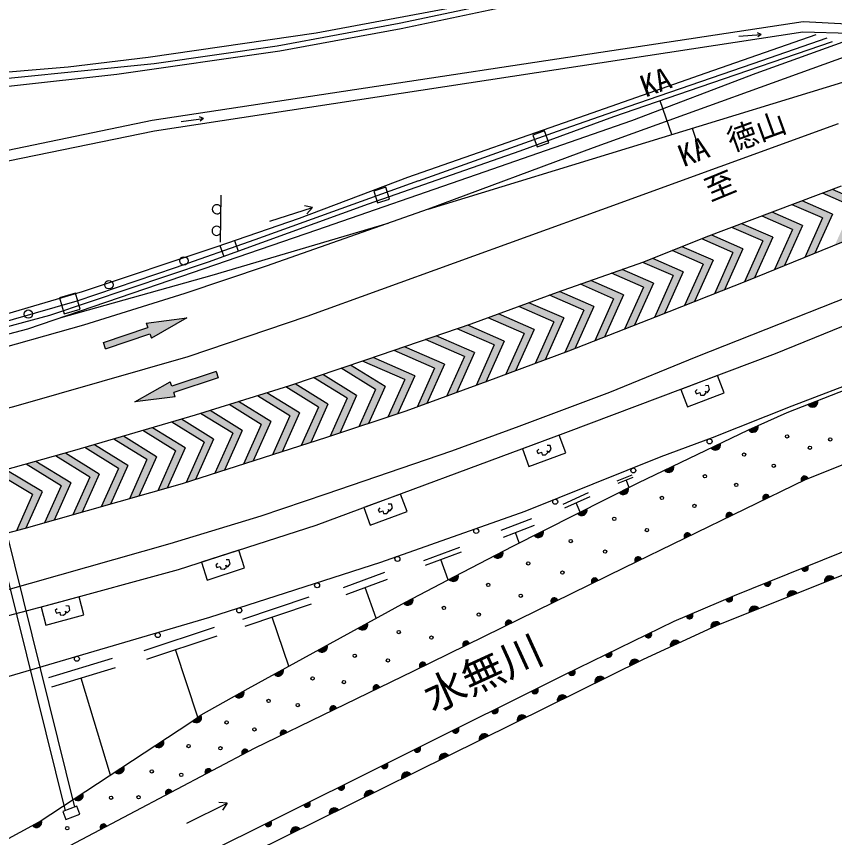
# Model space of a CAD drawing. Units: millimetres at full size, sheet at 1:1000; details may follow other scales. Extents: x -26383562 to 680000, y -222580654 to 380000.
# Drawn here: x 387314 to 436394, y 247489 to 296742 of the extents above; entities that cross this region are included whole.
import ezdxf
from ezdxf.enums import TextEntityAlignment as Align

# ---------------------------------------------------------------- set-up
doc = ezdxf.new("R2010")
doc.units = ezdxf.units.MM
doc.header["$LTSCALE"] = 1000
doc.layers.add('M-BGD', color=7, linetype='Continuous', lineweight=25)
doc.layers.add('M-STR-STRC', color=7, linetype='Continuous', lineweight=25)
doc.layers.add('M-BMK-HTXT', color=7, linetype='Continuous')
doc.styles.add('ＭＳ ゴシック', font='')
doc.styles.get('ＭＳ ゴシック').set_extended_font_data('MS Gothic')

msp = doc.modelspace()

# ---------------------------------------------------------------- hatches: boundary and pattern name
at = {"layer": 'M-BGD'}
for points in [[(435381, 273690), (434798, 273462, 0.84072)], [(431804, 272196), (431232, 271941, 0.84072)], [(429542, 271132), (428977, 270861, 0.84072)], [(426742, 269791), (426177, 269520, 0.84072)], [(434422, 268861), (434790, 269023, 0.4608), (434512, 269157, 0.4608)], [(424024, 268473), (423465, 268191, 0.84072)], [(432124, 267745), (432486, 267921, 0.4608), (432202, 268044, 0.4608)], [(421531, 267213), (420973, 266931, 0.84072)], [(429917, 266673), (430278, 266848, 0.4608), (429995, 266972, 0.4608)], [(418927, 265896), (418368, 265614, 0.84072)], [(427402, 265451), (427763, 265627, 0.4608), (427480, 265750, 0.4608)], [(416497, 264659), (415942, 264371, 0.84072)], [(424445, 264015), (424807, 264190, 0.4608), (424523, 264314, 0.4608)], [(434792, 263774), (434419, 263623, 0.4608), (434694, 263480, 0.4608)], [(413819, 263268), (413264, 262978, 0.84072)], [(421841, 262741), (422201, 262918, 0.4608), (421917, 263040, 0.4608)], [(435795, 262807), (436375, 263041, 0.84072)], [(432541, 262866), (432168, 262715, 0.4608), (432443, 262572, 0.4608)], [(433561, 261909), (434142, 262143, 0.84072)], [(411092, 261843), (410539, 261551, 0.84072)], [(419412, 261550), (419773, 261727, 0.4608), (419489, 261850, 0.4608)], [(430247, 261938), (429878, 261780, 0.4608), (430154, 261643, 0.4608)], [(431275, 260991), (431856, 261224, 0.84072)], [(427869, 260924), (427499, 260766, 0.4608), (427776, 260629, 0.4608)], [(408370, 260361), (407821, 260060, 0.84072)], [(416678, 260210), (417039, 260387, 0.4608), (416755, 260509, 0.4608)], [(428969, 260045), (429543, 260294, 0.84072)], [(425391, 259783), (425030, 259607, 0.4608), (425313, 259484, 0.4608)], [(414123, 258957), (414483, 259134, 0.4608), (414200, 259256, 0.4608)], [(426551, 258932), (427120, 259194, 0.84072)], [(405951, 259034), (405402, 258733, 0.84072)], [(423011, 258621), (422650, 258445, 0.4608), (422934, 258322, 0.4608)], [(424109, 257781), (424670, 258059, 0.84072)], [(411528, 257685), (411888, 257861, 0.4608), (411604, 257984, 0.4608)], [(403325, 257594), (402776, 257293, 0.84072)], [(420796, 257539), (420435, 257363, 0.4608), (420718, 257240, 0.4608)], [(422022, 256749), (422583, 257026, 0.84072)], [(408746, 256328), (409107, 256504, 0.4608), (408823, 256627, 0.4608)], [(400958, 256291), (400413, 255983, 0.84072)], [(418577, 256439), (418217, 256260, 0.4608), (418502, 256139, 0.4608)], [(419773, 255635), (420334, 255913, 0.84072)], [(406154, 255065), (406515, 255241, 0.4608), (406232, 255364, 0.4608)], [(416178, 255244), (415819, 255064, 0.4608), (416103, 254944, 0.4608)], [(398397, 254830), (397881, 254477, 0.84072)], [(417359, 254441), (417920, 254719, 0.84072)], [(403173, 253612), (403534, 253788, 0.4608), (403251, 253911, 0.4608)], [(413826, 254071), (413467, 253892, 0.4608), (413751, 253771, 0.4608)], [(415078, 253312), (415639, 253590, 0.84072)], [(396140, 253327), (395617, 252984, 0.84072)], [(400873, 252462), (401228, 252649, 0.4608), (400941, 252763, 0.4608)], [(411525, 252924), (411166, 252745, 0.4608), (411450, 252624, 0.4608)], [(412678, 252125), (413239, 252402, 0.84072)], [(393758, 251763), (393235, 251419, 0.84072)], [(409560, 251945), (409201, 251766, 0.4608), (409486, 251645, 0.4608)], [(398662, 251295), (399017, 251483, 0.4608), (398730, 251597, 0.4608)], [(410423, 251009), (410984, 251287, 0.84072)], [(396296, 250047), (396651, 250235, 0.4608), (396364, 250349, 0.4608)], [(406963, 250650), (406603, 250471, 0.4608), (406888, 250350, 0.4608)], [(408196, 249907), (408757, 250185, 0.84072)], [(391300, 250147), (390777, 249804, 0.84072)], [(404905, 249624), (404545, 249445, 0.4608), (404830, 249324, 0.4608)], [(406086, 248863), (406647, 249141, 0.84072)], [(388815, 248519), (388272, 248207, 0.84072)], [(392379, 247981), (392734, 248168, 0.4608), (392447, 248282, 0.4608)], [(402585, 248468), (402226, 248289, 0.4608), (402511, 248168, 0.4608)], [(403774, 247719), (404335, 247997, 0.84072)]]:
    msp.add_hatch(color=256, dxfattribs=at).paths.add_polyline_path(points)
at = {"layer": 'M-STR-STRC'}
for points in [[(438053, 285583), (436267, 286361), (435664, 286133), (437456, 285352), (436414, 283026), (437017, 283271)], [(436263, 284890), (434456, 285678), (433852, 285450), (435666, 284659), (434605, 282290), (435208, 282535)], [(434473, 284198), (432645, 284994), (432041, 284766), (433877, 283967), (432796, 281555), (433399, 281800)], [(432684, 283505), (430834, 284311), (430230, 284083), (432087, 283274), (430988, 280821), (431108, 280869), (431590, 281065)], [(430894, 282812), (429023, 283627), (428673, 283495), (428425, 283397), (430297, 282581), (429190, 280111), (429790, 280348)], [(429104, 282119), (427248, 282928), (426660, 282693), (428507, 281888), (427393, 279400), (427992, 279637)], [(427314, 281426), (425483, 282224), (424926, 282002), (424893, 281991), (426718, 281195), (425595, 278690), (425695, 278730), (426194, 278927)], [(425525, 280734), (423645, 281553), (423021, 281334), (424928, 280503), (423799, 277984), (424398, 278219)], [(423735, 280041), (421773, 280896), (421149, 280677), (423138, 279810), (422004, 277278), (422602, 277513)], [(421945, 279348), (419901, 280239), (419752, 280187), (419286, 280016), (421349, 279117), (420210, 276577), (420436, 276661), (420806, 276807)], [(420155, 278655), (418062, 279567), (417450, 279343), (419559, 278424), (418435, 275916), (419027, 276136)], [(418366, 277963), (416226, 278895), (415614, 278671), (417769, 277732), (416659, 275254), (417251, 275475)], [(395193, 278090), (392530, 277189), (392658, 276812), (395321, 277713), (395409, 277452), (397528, 278670), (395105, 278350)], [(416576, 277270), (414384, 278225), (413753, 278009), (415979, 277039), (414886, 274598), (415476, 274814)], [(414786, 276577), (412492, 277576), (411862, 277360), (414190, 276346), (413116, 273950), (413706, 274166)], [(412996, 275884), (410601, 276928), (409970, 276712), (412400, 275653), (411346, 273302), (411936, 273518)], [(409434, 274538), (407359, 275824), (406804, 275639), (408863, 274363), (407863, 272130), (408441, 272321)], [(411207, 275191), (408709, 276280), (408314, 276145), (408076, 276065), (410610, 274960), (409598, 272702), (410176, 272892)], [(396755, 274191), (399426, 275068), (399302, 275446), (396631, 274569), (396545, 274830), (394416, 273631), (396841, 273930)], [(405695, 275267), (405141, 275082), (407148, 273837), (406127, 271559), (406706, 271750), (407720, 274012)], [(404032, 274710), (403626, 274574), (403474, 274527), (405433, 273312), (404399, 271003), (404975, 271188), (406005, 273487)], [(404290, 272961), (402338, 274172), (401770, 273994), (403719, 272786), (402671, 270448), (403247, 270633)], [(402576, 272436), (400635, 273639), (400067, 273462), (402004, 272261), (400943, 269894), (401519, 270079)], [(398932, 273107), (398364, 272929), (400289, 271736), (399216, 269340), (399792, 269525), (400861, 271911)], [(399146, 271385), (397211, 272585), (396632, 272414), (398574, 271210), (397488, 268786), (398064, 268970)], [(395473, 272074), (394893, 271904), (396860, 270685), (395788, 268293), (396353, 268454), (397431, 270860)], [(393734, 271564), (393154, 271393), (395145, 270159), (394093, 267811), (394658, 267972), (395717, 270334)], [(394002, 269809), (391995, 271053), (391416, 270883), (393430, 269634), (392397, 267328), (392962, 267489)], [(392287, 269284), (390248, 270548), (389658, 270384), (391716, 269109), (390701, 266845), (391267, 267006)], [(390572, 268758), (388480, 270055), (387891, 269891), (390001, 268583), (389006, 266363), (389571, 266524)], [(388860, 268238), (386676, 269552), (386079, 269386), (388286, 268058), (387315, 265892), (387765, 266010), (387875, 266041)]]:
    msp.add_hatch(color=256, dxfattribs=at).paths.add_polyline_path(points)

# ---------------------------------------------------------------- linework, layer by layer
at = {"layer": 'M-BGD'}
for p, q in [((375131, 309967), (390228, 249101)), ((375713, 310111), (390793, 249315)), ((431997, 295651), (431770, 295761)), ((426628, 289664), (425936, 291684)), ((398530, 290620), (398296, 290716)), ((427856, 290040), (428254, 288834)), ((399568, 286026), (399541, 283201)), ((405080, 285286), (404586, 285391)), ((400389, 283295), (400621, 282653)), ((399519, 282994), (399756, 282339)), ((423357, 268888), (424261, 269254)), ((423414, 268748), (424318, 269114)), ((424067, 268495), (423887, 268940)), ((420114, 267497), (421632, 268178)), ((420221, 267259), (421739, 267940)), ((421138, 267014), (420893, 267561)), ((416384, 265918), (418235, 266633)), ((416541, 265513), (418391, 266228)), ((417483, 265166), (417244, 265785)), ((411749, 264108), (413907, 264900)), ((411851, 263831), (414009, 264623)), ((413218, 262954), (412771, 264169)), ((406936, 262496), (409417, 263407)), ((407091, 262073), (409573, 262984)), ((408904, 260654), (408229, 262491)), ((400901, 260591), (404877, 261938)), ((401044, 260170), (405020, 261517)), ((403648, 257771), (402651, 260714)), ((394969, 258704), (399193, 260103)), ((395139, 258191), (399363, 259590)), ((398202, 254705), (396858, 258761)), ((389265, 257087), (393085, 258246)), ((389436, 256525), (393256, 257684)), ((392955, 251235), (391188, 257056)), ((399953, 249560), (399449, 249592))]:
    msp.add_line(p, q, dxfattribs=at)
for points in [[(363482, 233533), (386603, 244934), (401596, 252843), (411147, 257498), (423793, 263698), (434655, 268975), (445003, 273110), (456829, 277898), (472653, 283897), (488531, 289553), (504584, 295549), (523273, 302401), (535735, 304871), (544736, 306356), (557794, 307794), (563018, 308257)], [(563768, 304005), (539497, 300957), (532243, 299681), (523711, 297632), (513306, 293820), (497949, 288158), (483337, 282739), (466036, 276363), (450533, 270123), (430366, 261988), (426746, 260445), (420188, 257242), (401506, 247930), (385135, 239853), (365216, 230130)], [(365830, 228926), (395679, 243714), (424929, 258187), (429310, 260201), (440140, 264554), (454667, 270516), (461676, 273473), (486569, 282612), (506080, 289812), (524471, 296512), (542745, 300167), (564289, 302653)], [(436560, 302096), (436330, 301981), (434739, 301625), (427222, 299798), (417622, 297522), (410387, 295995), (403119, 294651), (393341, 293252), (387025, 292552), (382274, 292163), (375350, 291773), (370549, 291603), (363317, 291540), (356687, 291665), (349103, 291986), (340537, 292621), (332123, 294006), (321861, 295729), (311780, 297344)], [(376710, 292337), (382821, 292637), (395570, 293925), (402957, 294982), (410272, 296346), (416459, 297639), (423444, 299246), (430920, 300980), (435994, 302246), (436287, 302294), (436584, 302282)], [(437153, 296277), (434501, 296418), (395460, 290497), (360705, 283273), (350837, 281235), (332252, 278609), (327342, 278228), (319942, 277882), (312305, 277425), (304752, 277314), (296815, 277393), (287396, 277777), (282910, 278058), (271466, 279525), (251158, 282468), (234806, 284952), (229788, 286157), (223223, 288104), (219636, 289298)], [(437315, 295718), (434497, 295793), (395598, 289868), (360766, 282715), (350934, 280696), (332236, 277907), (327338, 277552), (319972, 277163), (312349, 276640), (304759, 276438), (296793, 276517), (287351, 276902), (282826, 277185), (271347, 278657), (251030, 281601), (234638, 284092), (229561, 285310), (222960, 287268), (219359, 288467)], [(350323, 270237), (358289, 271806), (366946, 273511), (375789, 275800), (382308, 277600), (391285, 280241), (399297, 282917), (404295, 284648), (410801, 287096), (421459, 290822), (428686, 293350), (435283, 295657)], [(430653, 295552), (431997, 295651), (431788, 295509)], [(350970, 269518), (352317, 269610), (360082, 271132), (369597, 273198), (379466, 275771), (388008, 277997), (395832, 280682), (405340, 283945), (414906, 287270), (424225, 290509), (431688, 293342), (437407, 295399)], [(436259, 295216), (428321, 292500), (423138, 290727), (417515, 288669), (408413, 285475), (398818, 282000), (389291, 278805), (381561, 276719), (375196, 274947), (371009, 273805)], [(411438, 286878), (419769, 289867), (424002, 291330), (431513, 293926), (435958, 295454)], [(397194, 290440), (398530, 290620), (398330, 290465)], [(411438, 286878), (401621, 283350), (396842, 281657), (390940, 279666), (384604, 277834), (378701, 276167), (370360, 273979), (360529, 271749), (348334, 269488), (338645, 268112), (330368, 267013), (318101, 266064), (306405, 265741), (294549, 265929), (285204, 266380), (276818, 267101), (267564, 268118), (258978, 269371), (253020, 270434), (244506, 272175), (237623, 273712)], [(402517, 284454), (405080, 285286), (404742, 284910)], [(453130, 284771), (432828, 276509), (420259, 271762), (405269, 266213), (397016, 263552), (389388, 261471), (382024, 259536), (372885, 257405), (365112, 255809), (349474, 253085), (338013, 251693), (331557, 251065), (327811, 250840), (318106, 250244), (301863, 249865), (287125, 250295), (281551, 250590), (277537, 250918), (265342, 252214), (251534, 253855), (245287, 254597), (244448, 254546), (240340, 252244)], [(390001, 278681), (399059, 281232), (409614, 284339)], [(362816, 234838), (381054, 244039), (384313, 246077), (388685, 248428), (397786, 254410), (398397, 254844), (401218, 256438), (410657, 261616), (413591, 263149), (417092, 264968), (424612, 268771), (431232, 271941), (433560, 272976), (444658, 277326)], [(376924, 254734), (386188, 256976), (398908, 260702), (409169, 264007), (417829, 267073), (425999, 270342), (429080, 271481), (433860, 273384), (438343, 275103)], [(428144, 274371), (428039, 274245), (428120, 274101), (428318, 274182), (428360, 274029), (428563, 274024), (428689, 274164), (428652, 274264), (428767, 274188), (428900, 274369), (428837, 274595), (428644, 274587)], [(418644, 270796), (418538, 270670), (418619, 270526), (418817, 270605), (418858, 270452), (419061, 270446), (419188, 270585), (419151, 270686), (419266, 270609), (419400, 270789), (419338, 271015), (419145, 271009)], [(409119, 267270), (409014, 267144), (409094, 267001), (409292, 267080), (409333, 266927), (409536, 266920), (409663, 267060), (409626, 267160), (409741, 267083), (409875, 267263), (409813, 267489), (409620, 267483)], [(399379, 263951), (399268, 263830), (399342, 263683), (399544, 263754), (399578, 263599), (399780, 263584), (399914, 263718), (399881, 263819), (399993, 263738), (400134, 263912), (400082, 264141), (399889, 264143)], [(389761, 261217), (389645, 261101), (389711, 260951), (389916, 261011), (389942, 260855), (390144, 260830), (390284, 260957), (390256, 261060), (390364, 260973), (390514, 261139), (390473, 261371), (390280, 261382)], [(397538, 248362), (399953, 249560), (399673, 249139)]]:
    msp.add_lwpolyline(points, dxfattribs=at)
for points in [[(418548, 288915), (419254, 289169), (419000, 289875), (418294, 289621)], [(408984, 285553), (409697, 285785), (409466, 286498), (408752, 286267)], [(390187, 278901), (391146, 279186), (390861, 280145), (389903, 279860)], [(427567, 273326), (429771, 274159), (429376, 275206), (427171, 274373)], [(418060, 269755), (420270, 270573), (419882, 271622), (417672, 270804)], [(408535, 266229), (410745, 267047), (410357, 268096), (408147, 267278)], [(398751, 262936), (400994, 263659), (400651, 264724), (398408, 264001)], [(389084, 260234), (391360, 260844), (391070, 261925), (388794, 261315)], [(390279, 248568), (391115, 248884), (390932, 249367), (390097, 249051)]]:
    msp.add_lwpolyline(points, close=True, dxfattribs=at)
for centre, radius in [((397357, 282082), 250), ((392864, 280646), 250), ((388028, 278889), 250), ((428897, 271253), 150), ((433542, 271549), 100), ((436132, 271369), 100), ((434911, 270869), 100), ((430967, 270458), 100), ((424323, 269510), 150), ((432745, 269795), 100), ((428613, 269165), 100), ((430498, 268646), 100), ((426036, 267864), 100), ((419633, 267633), 150), ((427983, 267382), 100), ((423175, 266608), 100), ((414896, 265876), 150), ((425140, 265937), 100), ((420566, 265277), 100), ((422624, 264646), 100), ((410172, 264203), 150), ((418016, 263935), 100), ((420067, 263384), 100), ((405354, 262620), 150), ((415621, 262644), 100), ((417568, 261990), 100), ((400684, 261116), 150), ((412961, 261264), 100), ((415045, 260860), 100), ((395790, 259632), 150), ((410252, 259819), 100), ((412213, 259489), 100), ((390941, 258212), 150), ((407611, 258392), 100), ((409602, 258117), 100), ((405085, 257033), 100), ((406961, 256813), 100), ((402437, 255686), 100), ((404190, 255441), 100), ((399919, 254394), 100), ((401586, 253978), 100), ((397639, 252974), 100), ((399551, 252851), 100), ((395429, 251461), 100), ((397206, 251253), 100), ((392989, 249882), 100), ((394644, 249906), 100), ((390364, 248054), 100)]:
    msp.add_circle(centre, radius, dxfattribs=at)
for centre, radius, start, end in [((399339, 285173), 276, 36.5203, 322.3949), ((399327, 283881), 276, 36.5203, 322.3949), ((435070, 273627), 318, 211.2904, 11.5082), ((431496, 272118), 318, 213.8653, 14.083), ((429236, 271046), 318, 215.481, 15.6987), ((426436, 269705), 318, 215.481, 15.6987), ((434594, 268971), 203, 14.7721, 212.6955), ((423720, 268381), 318, 216.7154, 16.9331), ((432291, 267861), 203, 16.9475, 214.8709), ((421228, 267121), 318, 216.7154, 16.9331), ((430083, 266789), 203, 16.9475, 214.8709), ((418623, 265804), 318, 216.7154, 16.9331), ((427569, 265567), 203, 16.9475, 214.8709), ((416194, 264563), 318, 217.3443, 17.562), ((424612, 264131), 203, 16.9475, 214.8709), ((434617, 263669), 203, 193.0064, 30.9298), ((413516, 263171), 318, 217.4341, 17.6518), ((422007, 262858), 203, 17.1558, 215.0792), ((436105, 262873), 318, 31.7888, 192.0065), ((432366, 262761), 203, 193.0064, 30.9298), ((433872, 261975), 318, 31.7888, 192.0065), ((410790, 261745), 318, 217.7404, 17.9582), ((419579, 261667), 203, 17.1558, 215.0792), ((430075, 261830), 203, 194.1237, 32.0471), ((431586, 261057), 318, 31.7888, 192.0065), ((427697, 260816), 203, 194.1237, 32.0471), ((408069, 260258), 318, 218.6377, 18.8554), ((416845, 260327), 203, 17.1558, 215.0792), ((429278, 260120), 318, 33.3305, 193.5482), ((425224, 259667), 203, 197.0694, 34.9928), ((414289, 259074), 203, 17.1558, 215.0792), ((426858, 259013), 318, 34.5792, 194.7969), ((405650, 258931), 318, 218.6377, 18.8554), ((422844, 258505), 203, 197.0694, 34.9928), ((424414, 257871), 318, 36.2171, 196.4348), ((411694, 257801), 203, 17.1558, 215.0792), ((403025, 257491), 318, 218.6377, 18.8554), ((420629, 257422), 203, 197.0694, 34.9928), ((422327, 256838), 318, 36.2171, 196.4348), ((408912, 256444), 203, 17.0207, 214.9441), ((400659, 256185), 318, 219.364, 19.5817), ((418411, 256321), 203, 197.5327, 35.4561), ((420078, 255725), 318, 36.2171, 196.4348), ((406321, 255181), 203, 17.0207, 214.9441), ((416012, 255126), 203, 197.5327, 35.4561), ((398108, 254698), 318, 224.2723, 24.49), ((417664, 254531), 318, 36.2171, 196.4348), ((403340, 253728), 203, 17.0207, 214.9441), ((413660, 253953), 203, 197.5327, 35.4561), ((415383, 253402), 318, 36.2171, 196.4348), ((395848, 253201), 318, 223.202, 23.4198), ((401036, 252584), 203, 18.8518, 216.7751), ((411360, 252806), 203, 197.5327, 35.4561), ((412982, 252215), 318, 36.2171, 196.4348), ((393467, 251636), 318, 223.202, 23.4198), ((409395, 251827), 203, 197.5327, 35.4561), ((398825, 251417), 203, 18.8518, 216.7751), ((410727, 251099), 318, 36.2171, 196.4348), ((396459, 250169), 203, 18.8518, 216.7751), ((406797, 250532), 203, 197.5327, 35.4561), ((408501, 249997), 318, 36.2171, 196.4348), ((391009, 250021), 318, 223.202, 23.4198), ((404739, 249506), 203, 197.5327, 35.4561), ((406391, 248953), 318, 36.2171, 196.4348), ((388516, 248410), 318, 219.8721, 20.0898), ((392541, 248102), 203, 18.8518, 216.7751), ((402420, 248350), 203, 197.5327, 35.4561), ((404079, 247809), 318, 36.2171, 196.4348)]:
    msp.add_arc(centre, radius, start, end, dxfattribs=at)
at = {"layer": 'M-STR-STRC'}
for p, q in [((438053, 285583), (436267, 286361)), ((436263, 284890), (434456, 285678)), ((437456, 285352), (435664, 286133)), ((435666, 284659), (433852, 285450)), ((433877, 283967), (432041, 284766)), ((434473, 284198), (432645, 284994)), ((436263, 284890), (435208, 282535)), ((432684, 283505), (430834, 284311)), ((434473, 284198), (433399, 281800)), ((435666, 284659), (434605, 282290)), ((432087, 283274), (430230, 284083)), ((433877, 283967), (432796, 281555)), ((430297, 282581), (428425, 283397)), ((430894, 282812), (429023, 283627)), ((432087, 283274), (430988, 280821)), ((432684, 283505), (431590, 281065)), ((429104, 282119), (427248, 282928)), ((430894, 282812), (429790, 280348)), ((427314, 281426), (425483, 282224)), ((428507, 281888), (426660, 282693)), ((430297, 282581), (429190, 280111)), ((426718, 281195), (424893, 281991)), ((428507, 281888), (427393, 279400)), ((429104, 282119), (427992, 279637)), ((424928, 280503), (423021, 281334)), ((425525, 280734), (423645, 281553)), ((427314, 281426), (426194, 278927)), ((423735, 280041), (421773, 280896)), ((426718, 281195), (425595, 278690)), ((423138, 279810), (421149, 280677)), ((424928, 280503), (423799, 277984)), ((425525, 280734), (424398, 278219)), ((421349, 279117), (419286, 280016)), ((421945, 279348), (419901, 280239)), ((423138, 279810), (422004, 277278)), ((423735, 280041), (422602, 277513)), ((419559, 278424), (417450, 279343)), ((420155, 278655), (418062, 279567)), ((421945, 279348), (420806, 276807)), ((418366, 277963), (416226, 278895)), ((421349, 279117), (420210, 276577)), ((395105, 278350), (397528, 278670)), ((395105, 278350), (395193, 278090)), ((397528, 278670), (395409, 277452)), ((417769, 277732), (415614, 278671)), ((419559, 278424), (418435, 275916)), ((420155, 278655), (419027, 276136)), ((392530, 277189), (395193, 278090)), ((415979, 277039), (413753, 278009)), ((416576, 277270), (414384, 278225)), ((418366, 277963), (417251, 275475)), ((392658, 276812), (395321, 277713)), ((395321, 277713), (395409, 277452)), ((414190, 276346), (411862, 277360)), ((414786, 276577), (412492, 277576)), ((417769, 277732), (416659, 275254)), ((392658, 276812), (392530, 277189)), ((412996, 275884), (410601, 276928)), ((415979, 277039), (414886, 274598)), ((416576, 277270), (415476, 274814)), ((412400, 275653), (409970, 276712)), ((414190, 276346), (413116, 273950)), ((414786, 276577), (413706, 274166)), ((409434, 274538), (407359, 275824)), ((410610, 274960), (408076, 276065)), ((411207, 275191), (408709, 276280)), ((412996, 275884), (411936, 273518)), ((399302, 275446), (396631, 274569)), ((399302, 275446), (399426, 275068)), ((408863, 274363), (406804, 275639)), ((412400, 275653), (411346, 273302)), ((399426, 275068), (396755, 274191)), ((407148, 273837), (405141, 275082)), ((407720, 274012), (405695, 275267)), ((410610, 274960), (409598, 272702)), ((411207, 275191), (410176, 272892)), ((394416, 273631), (396545, 274830)), ((396631, 274569), (396545, 274830)), ((405433, 273312), (403474, 274527)), ((406005, 273487), (404032, 274710)), ((408863, 274363), (407863, 272130)), ((409434, 274538), (408441, 272321)), ((396841, 273930), (394416, 273631)), ((396841, 273930), (396755, 274191)), ((403719, 272786), (401770, 273994)), ((404290, 272961), (402338, 274172)), ((407720, 274012), (406706, 271750)), ((402004, 272261), (400067, 273462)), ((402576, 272436), (400635, 273639)), ((406005, 273487), (404975, 271188)), ((407148, 273837), (406127, 271559)), ((400289, 271736), (398364, 272929)), ((400861, 271911), (398932, 273107)), ((404290, 272961), (403247, 270633)), ((405433, 273312), (404399, 271003)), ((398574, 271210), (396632, 272414)), ((399146, 271385), (397211, 272585)), ((402576, 272436), (401519, 270079)), ((403719, 272786), (402671, 270448)), ((396860, 270685), (394893, 271904)), ((397431, 270860), (395473, 272074)), ((400861, 271911), (399792, 269525)), ((402004, 272261), (400943, 269894)), ((395145, 270159), (393154, 271393)), ((395717, 270334), (393734, 271564)), ((400289, 271736), (399216, 269340)), ((394002, 269809), (391995, 271053)), ((398574, 271210), (397488, 268786)), ((399146, 271385), (398064, 268970)), ((392287, 269284), (390248, 270548)), ((393430, 269634), (391416, 270883)), ((396860, 270685), (395788, 268293)), ((397431, 270860), (396353, 268454)), ((390572, 268758), (388480, 270055)), ((391716, 269109), (389658, 270384)), ((395145, 270159), (394093, 267811)), ((395717, 270334), (394658, 267972)), ((388855, 268240), (386676, 269552)), ((390001, 268583), (387891, 269891)), ((393430, 269634), (392397, 267328)), ((394002, 269809), (392962, 267489)), ((388286, 268058), (386079, 269386)), ((391716, 269109), (390701, 266845)), ((392287, 269284), (391267, 267006)), ((390001, 268583), (389006, 266363)), ((390572, 268758), (389571, 266524)), ((388286, 268058), (387315, 265892)), ((388858, 268233), (387875, 266041))]:
    msp.add_line(p, q, dxfattribs=at)
for points in [[(412018, 285188), (438120, 293184), (453654, 297869), (462410, 300391), (473152, 303674), (476574, 304719), (489970, 308553), (499172, 311187), (505851, 313005), (513240, 314849), (520763, 316653), (529146, 318513), (539822, 320583), (553776, 323360), (559649, 324323)], [(519235, 321970), (504342, 317750), (491188, 313629), (478014, 309158), (459302, 302755), (438855, 294973), (421905, 288866), (412018, 285188)], [(242466, 299832), (250359, 300492), (257094, 300861), (261923, 300790), (272916, 300931), (284925, 300359), (296047, 299618), (303757, 298950), (309345, 298412), (317432, 297350), (324687, 296173), (333785, 294604), (340100, 293564), (346186, 293047), (356718, 292569), (364887, 292453), (369401, 292389), (379163, 292779), (390420, 293709), (395217, 294289), (405289, 295753), (414411, 297467), (427240, 300369), (437618, 302855)], [(436612, 290295), (422420, 285149), (404730, 278735), (397590, 276325), (387283, 273358), (380889, 271641), (371500, 269146), (362016, 267182), (352502, 265339), (345700, 264309), (334155, 262752)], [(436782, 286555), (428673, 283495), (424926, 282002), (419752, 280187), (414577, 278291), (408314, 276145), (403626, 274574), (398042, 272828), (390790, 270699), (382737, 268455), (372913, 265976), (361689, 263489), (354793, 262168), (348038, 261047), (340464, 259916), (330325, 258695)], [(412018, 285188), (402294, 281755), (397419, 280129), (391339, 278228), (384945, 276421), (379072, 274783), (370657, 272658), (360760, 270579), (348527, 268311), (338808, 266930), (330493, 265826), (318163, 264872), (306412, 264547), (294511, 264737), (285124, 265190), (276701, 265913), (267413, 266935), (258787, 268193), (252796, 269263), (244256, 271008)], [(440794, 284806), (431108, 280869), (425695, 278730), (420436, 276661), (415538, 274837), (410676, 273057), (405911, 271488), (397256, 268711), (387765, 266010), (380857, 264198), (372475, 262211), (360016, 259662), (348574, 257825), (339951, 256665), (331615, 255871)], [(441521, 281624), (428077, 276301), (422883, 274194), (417454, 272136), (413407, 270674), (405868, 268078), (401969, 266759), (396525, 265114), (386527, 262263), (380371, 260688), (371098, 258565), (363687, 257003), (356738, 255821), (350240, 254739), (342144, 253652), (334964, 252855)]]:
    msp.add_lwpolyline(points, dxfattribs=at)

# ---------------------------------------------------------------- texts
at = {"layer": 'M-BGD', "style": 'ＭＳ ゴシック'}
for rotation, p in [(20.323, (425185, 291504)), (21.098, (427472, 287325))]:
    msp.add_text('KA', height=1320, rotation=rotation, dxfattribs=at).set_placement(p, align=Align.BOTTOM_LEFT)
at = {"layer": 'M-BMK-HTXT', "style": 'ＭＳ ゴシック'}
for s, height, rotation, p in [('徳山', 1320, 19.954, (430383, 288242)), ('至', 1320, 22.416, (429088, 285270)), ('水無川', 1833, 24.546, (412496, 254454))]:
    msp.add_text(s, height=height, rotation=rotation, dxfattribs=at).set_placement(p, align=Align.BOTTOM_LEFT)

doc.saveas('drawing.dxf')
